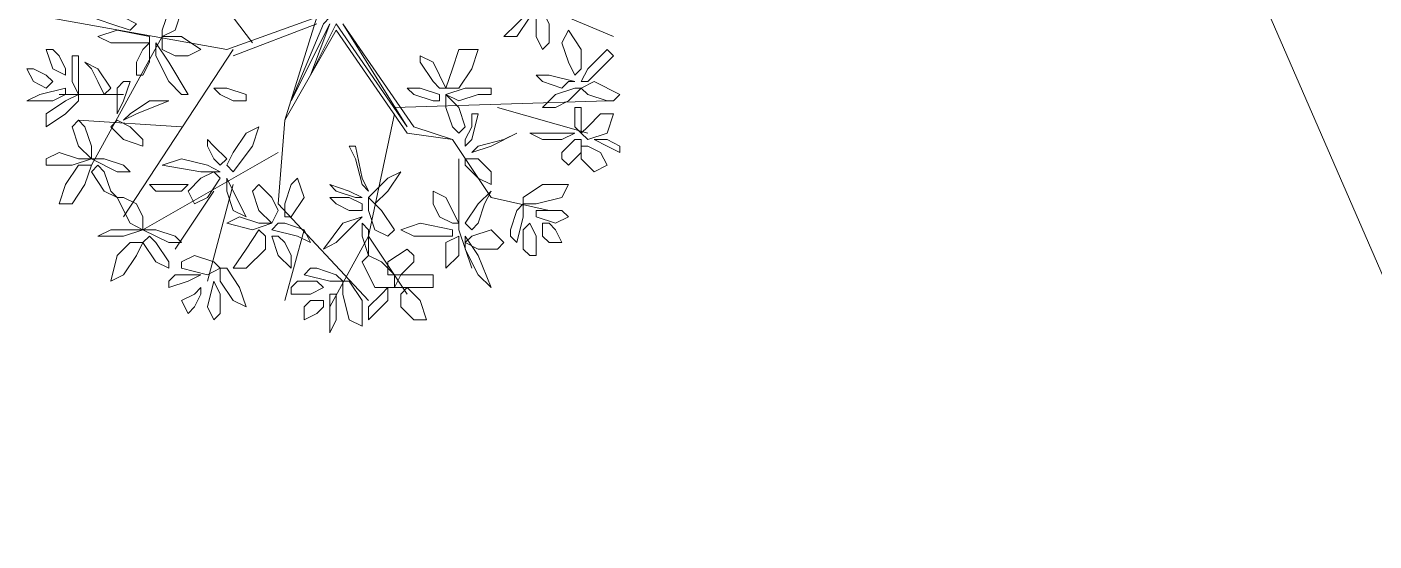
# Model space of a CAD drawing. Header units: millimetres. Extents: x 2529 to 2673, y 1639 to 1859.
# Drawn here: x 2577.88 to 2583.78, y 1705.9 to 1708.15 of the extents above; entities that cross this region are included whole.
import ezdxf

# ---------------------------------------------------------------- set-up
doc = ezdxf.new("R2010")
doc.units = ezdxf.units.MM
doc.layers.add('PDF_0', color=7, linetype='Continuous')
doc.layers.add('PDF_CVL_CUADCON_TIT', color=7, linetype='Continuous')

msp = doc.modelspace()

# ---------------------------------------------------------------- linework, layer by layer
at = {"layer": 'PDF_0', "lineweight": 9}
for points in [[(2578.8651, 1708.0829), (2578.2438, 1708.9018)], [(2579.091, 1708.7041), (2579.1757, 1708.1958), (2579.1475, 1708.4782), (2579.2322, 1708.2241), (2579.1757, 1708.2806), (2579.204, 1708.1958), (2579.1757, 1708.1676), (2579.0345, 1707.8287), (2579.204, 1708.1676), (2579.1193, 1707.9417), (2579.2322, 1708.1676), (2579.5428, 1707.7158), (2579.2605, 1708.1676), (2579.5711, 1707.7158), (2579.7405, 1707.6593)], [(2579.7123, 1708.4217), (2580.4465, 1708.1111)], [(2580.1641, 1707.3486), (2579.91, 1707.4051), (2579.7405, 1707.6593), (2579.5428, 1707.6875), (2579.2322, 1708.1394), (2579.0063, 1707.744), (2579.1475, 1708.1958), (2578.7521, 1708.0546), (2577.9614, 1708.1958)], [(2579.1475, 1708.1676), (2578.7804, 1708.0264)], [(2578.4697, 1708.1111), (2578.1591, 1707.5463)], [(2578.7804, 1708.0546), (2578.3003, 1707.3204)], [(2578.3003, 1707.857), (2578.0179, 1707.857)], [(2579.4864, 1707.8005), (2580.4183, 1707.8287)], [(2579.4864, 1707.7722), (2579.3734, 1707.2357)], [(2579.9382, 1707.8005), (2580.3336, 1707.6875)], [(2578.5545, 1707.7158), (2578.1026, 1707.744)], [(2579.0063, 1707.744), (2578.9781, 1707.3769), (2579.3734, 1706.9533)], [(2578.9781, 1707.6028), (2578.385, 1707.2639)], [(2579.7688, 1707.5746), (2579.7688, 1707.2639), (2579.8252, 1707.0945)], [(2578.6957, 1707.4334), (2578.5262, 1707.1792)], [(2578.7804, 1707.4616), (2578.6674, 1707.038)], [(2579.091, 1707.2639), (2579.0063, 1706.9533)], [(2579.5428, 1706.9815), (2579.3734, 1707.2357), (2579.204, 1706.925)]]:
    msp.add_lwpolyline(points, dxfattribs=at)
for points in [[(2578.5262, 1708.1394), (2578.5545, 1708.2241), (2578.5545, 1708.2806), (2578.498, 1708.2241), (2578.4697, 1708.1394), (2578.4697, 1708.1111)], [(2580.0794, 1708.1958), (2580.0229, 1708.1111), (2579.9664, 1708.1111), (2580.0229, 1708.1676), (2580.1076, 1708.2523), (2580.1076, 1708.2241)], [(2578.3568, 1708.1676), (2578.3285, 1708.1394), (2578.2438, 1708.1676), (2578.1591, 1708.1958), (2578.2156, 1708.2241), (2578.3003, 1708.1958)], [(2580.1641, 1708.1676), (2580.1641, 1708.0829), (2580.1359, 1708.0546), (2580.1076, 1708.1111), (2580.1076, 1708.2241), (2580.1359, 1708.2241)], [(2578.3568, 1708.0829), (2578.2438, 1708.0829), (2578.1873, 1708.1111), (2578.2721, 1708.1394), (2578.4133, 1708.1111), (2578.4133, 1708.0829)], [(2580.2771, 1707.9417), (2580.3053, 1707.9699), (2580.3053, 1708.0546), (2580.2488, 1708.1394), (2580.2206, 1708.0829), (2580.2488, 1707.9982)], [(2578.3568, 1707.9417), (2578.385, 1707.9417), (2578.4133, 1707.9982), (2578.4133, 1708.0829), (2578.385, 1708.0546), (2578.3568, 1707.9982)], [(2578.498, 1707.9134), (2578.4415, 1708.0264), (2578.4415, 1708.0829), (2578.498, 1707.9982), (2578.5827, 1707.857), (2578.5545, 1707.857)], [(2578.4697, 1708.0546), (2578.4697, 1708.1111), (2578.5545, 1708.1111), (2578.6392, 1708.0546), (2578.5827, 1708.0264), (2578.5262, 1708.0264)], [(2578.0179, 1708.0264), (2578.0461, 1707.9699), (2578.0461, 1707.9417), (2577.9897, 1707.9699), (2577.9614, 1708.0546), (2577.9897, 1708.0546)], [(2578.1026, 1707.9699), (2578.1026, 1707.9134), (2578.1026, 1707.857), (2578.0744, 1707.9134), (2578.0744, 1708.0264), (2578.1026, 1708.0264)], [(2579.6558, 1707.9134), (2579.5993, 1707.9982), (2579.5993, 1708.0264), (2579.6558, 1707.9982), (2579.7123, 1707.8852), (2579.684, 1707.8852)], [(2579.7123, 1707.8852), (2579.7688, 1707.8852), (2579.8252, 1707.9699), (2579.8535, 1708.0546), (2579.7688, 1708.0546), (2579.7405, 1707.9699)], [(2580.4183, 1707.9982), (2580.3336, 1707.9134), (2580.3053, 1707.9134), (2580.3336, 1707.9699), (2580.4183, 1708.0546), (2580.4465, 1708.0264)], [(2577.9897, 1707.9134), (2577.9614, 1707.8852), (2577.9049, 1707.9134), (2577.8767, 1707.9699), (2577.9049, 1707.9699), (2577.9614, 1707.9417)], [(2578.1873, 1707.9134), (2578.1591, 1707.9699), (2578.1309, 1707.9982), (2578.1873, 1707.9699), (2578.2438, 1707.8852), (2578.2156, 1707.857)], [(2578.2721, 1707.8852), (2578.2721, 1707.8005), (2578.2721, 1707.7722), (2578.3003, 1707.8287), (2578.3285, 1707.9134), (2578.3003, 1707.9134)], [(2580.2206, 1707.8852), (2580.1359, 1707.9134), (2580.1076, 1707.9417), (2580.1641, 1707.9417), (2580.2771, 1707.9134), (2580.2488, 1707.9134)], [(2580.4183, 1707.8287), (2580.3336, 1707.857), (2580.3053, 1707.8852), (2580.3618, 1707.9134), (2580.4748, 1707.857), (2580.4465, 1707.8287)], [(2577.9897, 1707.8287), (2577.9332, 1707.8287), (2577.8767, 1707.8287), (2577.9332, 1707.857), (2578.0461, 1707.8852), (2578.0461, 1707.857)], [(2578.1026, 1707.857), (2578.1026, 1707.8287), (2578.0461, 1707.7722), (2577.9614, 1707.7158), (2577.9614, 1707.7722), (2578.0461, 1707.8287)], [(2578.4133, 1707.8287), (2578.3285, 1707.7722), (2578.3003, 1707.744), (2578.3568, 1707.7722), (2578.498, 1707.8287), (2578.4697, 1707.8287)], [(2578.7804, 1707.8287), (2578.7239, 1707.857), (2578.6957, 1707.8852), (2578.7521, 1707.8852), (2578.8369, 1707.857), (2578.8369, 1707.8287)], [(2579.6558, 1707.8287), (2579.5711, 1707.857), (2579.5428, 1707.8852), (2579.5993, 1707.8852), (2579.684, 1707.857), (2579.684, 1707.8287)], [(2579.8535, 1707.857), (2579.7688, 1707.8287), (2579.7123, 1707.857), (2579.797, 1707.8852), (2579.91, 1707.8852), (2579.91, 1707.857)], [(2579.7405, 1707.7158), (2579.7123, 1707.8005), (2579.7123, 1707.857), (2579.7688, 1707.8005), (2579.797, 1707.7158), (2579.7688, 1707.6875)], [(2580.2488, 1707.8287), (2580.1924, 1707.8005), (2580.1359, 1707.8005), (2580.1924, 1707.857), (2580.2771, 1707.8852), (2580.3053, 1707.8852)], [(2579.8252, 1707.7158), (2579.797, 1707.6593), (2579.797, 1707.631), (2579.8252, 1707.6593), (2579.8535, 1707.7722), (2579.8252, 1707.7722)], [(2580.3053, 1707.7722), (2580.3053, 1707.7158), (2580.3053, 1707.6875), (2580.2771, 1707.7158), (2580.2771, 1707.8005), (2580.3053, 1707.8005)], [(2580.3336, 1707.7158), (2580.39, 1707.7722), (2580.4465, 1707.7722), (2580.4183, 1707.6875), (2580.3336, 1707.6593), (2580.3053, 1707.6875)], [(2578.1309, 1707.7158), (2578.1591, 1707.631), (2578.1591, 1707.5746), (2578.1026, 1707.631), (2578.0744, 1707.7158), (2578.1026, 1707.744)], [(2578.2721, 1707.744), (2578.2438, 1707.7158), (2578.3003, 1707.6593), (2578.385, 1707.631), (2578.385, 1707.6593), (2578.3285, 1707.7158)], [(2578.7804, 1707.6028), (2578.8369, 1707.6875), (2578.8933, 1707.7158), (2578.8651, 1707.631), (2578.7804, 1707.5181), (2578.7521, 1707.5463)], [(2578.6674, 1707.6593), (2578.6674, 1707.631), (2578.6957, 1707.5746), (2578.7239, 1707.5463), (2578.7521, 1707.5746), (2578.6957, 1707.631)], [(2579.9664, 1707.6593), (2580.0229, 1707.6875), (2579.91, 1707.631), (2579.8252, 1707.6028), (2579.8535, 1707.631)], [(2580.2206, 1707.6593), (2580.2771, 1707.6875), (2580.1641, 1707.6875), (2580.0794, 1707.6875), (2580.1359, 1707.6593)], [(2580.2206, 1707.6028), (2580.2771, 1707.6593), (2580.3053, 1707.6593), (2580.3053, 1707.6028), (2580.2488, 1707.5463), (2580.2206, 1707.5746)], [(2580.3618, 1707.6593), (2580.4183, 1707.631), (2580.4748, 1707.6028), (2580.4748, 1707.631), (2580.4183, 1707.6593)], [(2578.0179, 1707.6028), (2578.1026, 1707.5746), (2578.1591, 1707.5746), (2578.0744, 1707.5463), (2577.9614, 1707.5463), (2577.9614, 1707.5746)], [(2579.3169, 1707.5746), (2579.3452, 1707.4616), (2579.3734, 1707.4334), (2579.3452, 1707.4898), (2579.3169, 1707.631), (2579.2887, 1707.631)], [(2580.3053, 1707.631), (2580.3336, 1707.631), (2580.39, 1707.6028), (2580.4183, 1707.5463), (2580.3618, 1707.5181), (2580.3053, 1707.5746)], [(2578.1591, 1707.5463), (2578.1026, 1707.5463), (2578.0461, 1707.4616), (2578.0179, 1707.3769), (2578.0744, 1707.3769), (2578.1309, 1707.4616)], [(2578.2156, 1707.5746), (2578.3003, 1707.5463), (2578.3285, 1707.5181), (2578.2721, 1707.5181), (2578.1591, 1707.5746), (2578.1873, 1707.5746)], [(2578.2156, 1707.5181), (2578.2438, 1707.4334), (2578.2721, 1707.4051), (2578.2156, 1707.4334), (2578.1591, 1707.5181), (2578.1873, 1707.5463)], [(2578.5545, 1707.5746), (2578.4697, 1707.5463), (2578.6392, 1707.5181), (2578.7239, 1707.5181), (2578.6674, 1707.5463)], [(2579.797, 1707.5746), (2579.797, 1707.5463), (2579.8535, 1707.4898), (2579.91, 1707.4616), (2579.91, 1707.5181), (2579.8535, 1707.5746)], [(2578.6957, 1707.5181), (2578.7239, 1707.4898), (2578.6674, 1707.4051), (2578.6109, 1707.3769), (2578.5827, 1707.4334), (2578.6392, 1707.4898)], [(2578.7521, 1707.4334), (2578.7804, 1707.3486), (2578.8369, 1707.3204), (2578.8086, 1707.3769), (2578.7521, 1707.4898), (2578.7521, 1707.4616)], [(2579.0063, 1707.3769), (2579.0345, 1707.4616), (2579.0628, 1707.4898), (2579.091, 1707.4051), (2579.0345, 1707.3204), (2579.0063, 1707.3204)], [(2579.3734, 1707.4051), (2579.4016, 1707.3769), (2579.4581, 1707.4334), (2579.5146, 1707.5181), (2579.4581, 1707.4898), (2579.4016, 1707.4334)], [(2578.5545, 1707.4334), (2578.5827, 1707.4616), (2578.4697, 1707.4616), (2578.4133, 1707.4616), (2578.4415, 1707.4334)], [(2578.9498, 1707.4051), (2578.9781, 1707.3486), (2578.9498, 1707.2922), (2578.8933, 1707.3486), (2578.8651, 1707.4334), (2578.8933, 1707.4616)], [(2579.2322, 1707.4334), (2579.204, 1707.4616), (2579.2887, 1707.4334), (2579.3452, 1707.4051), (2579.3169, 1707.4051)], [(2579.684, 1707.3204), (2579.6558, 1707.3769), (2579.6558, 1707.4334), (2579.7123, 1707.4051), (2579.7688, 1707.2922), (2579.7405, 1707.2922)], [(2579.8535, 1707.2922), (2579.8817, 1707.3769), (2579.91, 1707.4334), (2579.8535, 1707.3769), (2579.797, 1707.2922), (2579.8252, 1707.2639)], [(2580.0512, 1707.3769), (2580.0512, 1707.4051), (2580.1359, 1707.4616), (2580.2488, 1707.4616), (2580.2206, 1707.4051), (2580.1076, 1707.3769)], [(2578.3568, 1707.3769), (2578.385, 1707.3204), (2578.385, 1707.2639), (2578.3285, 1707.2922), (2578.2721, 1707.4051), (2578.3003, 1707.4051)], [(2579.3452, 1707.3486), (2579.3452, 1707.3769), (2579.2887, 1707.4051), (2579.204, 1707.4051), (2579.2322, 1707.3769), (2579.2887, 1707.3486)], [(2579.4016, 1707.2639), (2579.3734, 1707.3486), (2579.3734, 1707.4051), (2579.4299, 1707.3486), (2579.4864, 1707.2639), (2579.4581, 1707.2357)], [(2579.9947, 1707.2639), (2580.0229, 1707.3486), (2580.0512, 1707.3769), (2580.0512, 1707.3204), (2580.0229, 1707.2074), (2579.9947, 1707.2357)], [(2578.8086, 1707.3204), (2578.7521, 1707.2922), (2578.8651, 1707.2639), (2578.9498, 1707.2922), (2578.8933, 1707.2922)], [(2579.2322, 1707.2074), (2579.1757, 1707.1792), (2579.2605, 1707.2922), (2579.3452, 1707.3204), (2579.3169, 1707.2922)], [(2580.1359, 1707.3486), (2580.2206, 1707.3486), (2580.2488, 1707.3204), (2580.1924, 1707.2922), (2580.1076, 1707.3204), (2580.1076, 1707.3486)], [(2578.2438, 1707.2639), (2578.1873, 1707.2357), (2578.3003, 1707.2357), (2578.385, 1707.2639), (2578.3285, 1707.2639)], [(2578.4415, 1707.2639), (2578.5262, 1707.2357), (2578.5545, 1707.2074), (2578.498, 1707.2074), (2578.385, 1707.2639), (2578.4133, 1707.2639)], [(2578.9216, 1707.2357), (2578.8933, 1707.2639), (2578.8369, 1707.1792), (2578.7804, 1707.0945), (2578.8369, 1707.0945), (2578.9216, 1707.1792)], [(2579.0063, 1707.2922), (2579.091, 1707.2639), (2579.1193, 1707.2074), (2579.0628, 1707.2357), (2578.9498, 1707.2639), (2578.9781, 1707.2922)], [(2579.3734, 1707.2074), (2579.3734, 1707.151), (2579.3452, 1707.2357), (2579.3452, 1707.2922), (2579.3734, 1707.2639)], [(2579.684, 1707.2357), (2579.5711, 1707.2357), (2579.5146, 1707.2639), (2579.5993, 1707.2922), (2579.7405, 1707.2639), (2579.7405, 1707.2357)], [(2579.797, 1707.2074), (2579.8252, 1707.2357), (2579.91, 1707.2639), (2579.9664, 1707.2074), (2579.9382, 1707.1792), (2579.8535, 1707.1792)], [(2580.0512, 1707.1792), (2580.0512, 1707.2639), (2580.0794, 1707.2922), (2580.1076, 1707.2357), (2580.1076, 1707.151), (2580.0794, 1707.151)], [(2580.1359, 1707.2922), (2580.1641, 1707.2922), (2580.1924, 1707.2639), (2580.2206, 1707.2074), (2580.1641, 1707.2074), (2580.1359, 1707.2357)], [(2578.385, 1707.2074), (2578.3285, 1707.2074), (2578.2721, 1707.151), (2578.2438, 1707.038), (2578.3003, 1707.0662), (2578.3568, 1707.151)], [(2578.4415, 1707.2074), (2578.498, 1707.1227), (2578.498, 1707.0945), (2578.4415, 1707.1227), (2578.385, 1707.2074), (2578.4133, 1707.2357)], [(2579.0063, 1707.2074), (2579.0345, 1707.151), (2579.0345, 1707.0945), (2578.9781, 1707.151), (2578.9498, 1707.2357), (2578.9781, 1707.2357)], [(2579.5711, 1707.1227), (2579.5146, 1707.0662), (2579.4581, 1707.0662), (2579.4581, 1707.1227), (2579.5428, 1707.1792), (2579.5711, 1707.151)], [(2579.7123, 1707.0945), (2579.7688, 1707.151), (2579.7688, 1707.2357), (2579.7123, 1707.2074), (2579.7123, 1707.151)], [(2579.8535, 1707.0662), (2579.91, 1707.0098), (2579.8535, 1707.151), (2579.797, 1707.2357), (2579.797, 1707.1792)], [(2578.6109, 1707.151), (2578.6957, 1707.1227), (2578.7239, 1707.0945), (2578.6674, 1707.0662), (2578.5545, 1707.0945), (2578.5545, 1707.1227)], [(2579.4299, 1707.1227), (2579.4864, 1707.0662), (2579.4864, 1707.0098), (2579.4016, 1707.0098), (2579.3452, 1707.1227), (2579.3734, 1707.151)], [(2578.5262, 1707.0662), (2578.6109, 1707.0662), (2578.6392, 1707.0662), (2578.5827, 1707.038), (2578.498, 1707.0098), (2578.498, 1707.038)], [(2578.7239, 1707.0945), (2578.7521, 1707.0945), (2578.8086, 1707.0098), (2578.8369, 1706.925), (2578.7804, 1706.9533), (2578.7239, 1707.038)], [(2579.1475, 1707.0945), (2579.2322, 1707.0662), (2579.2605, 1707.038), (2579.204, 1707.038), (2579.091, 1707.0662), (2579.1193, 1707.0945)], [(2579.6558, 1707.0662), (2579.6558, 1707.0098), (2579.5711, 1707.0098), (2579.4864, 1707.0098), (2579.5146, 1707.0662), (2579.5993, 1707.0662)], [(2578.6392, 1707.0098), (2578.6392, 1706.9815), (2578.6109, 1706.925), (2578.5827, 1706.8968), (2578.5545, 1706.9533), (2578.6109, 1706.9815)], [(2578.7239, 1706.9815), (2578.6957, 1707.038), (2578.6674, 1706.925), (2578.6957, 1706.8686), (2578.7239, 1706.8968)], [(2579.0628, 1707.038), (2579.1475, 1707.038), (2579.1757, 1707.0098), (2579.1193, 1706.9815), (2579.0345, 1706.9815), (2579.0345, 1707.0098)], [(2579.2605, 1707.038), (2579.2887, 1707.038), (2579.3452, 1706.9533), (2579.3452, 1706.8403), (2579.2887, 1706.8686), (2579.2605, 1706.9815)], [(2579.3734, 1706.925), (2579.3734, 1706.8686), (2579.4581, 1706.9533), (2579.4581, 1707.0098), (2579.4299, 1706.9815)], [(2579.5146, 1706.9815), (2579.5428, 1707.0098), (2579.5993, 1706.9533), (2579.6276, 1706.8686), (2579.5711, 1706.8686), (2579.5146, 1706.925)], [(2579.1757, 1706.9533), (2579.1757, 1706.925), (2579.1475, 1706.8968), (2579.091, 1706.8686), (2579.091, 1706.925), (2579.1193, 1706.9533)], [(2579.2322, 1706.925), (2579.2322, 1706.8686), (2579.204, 1706.8121), (2579.204, 1706.8968), (2579.204, 1706.9815), (2579.2322, 1706.9815)]]:
    msp.add_lwpolyline(points, close=True, dxfattribs=at)
at = {"layer": 'PDF_CVL_CUADCON_TIT', "lineweight": 9}
msp.add_lwpolyline([(2579.0628, 1718.4186), (2579.684, 1716.9501), (2581.9997, 1711.2457), (2584.3436, 1705.8519), (2586.3204, 1701.2206), (2586.8287, 1701.4466), (2586.038, 1703.028), (2585.5014, 1704.0728), (2585.1625, 1703.9316), (2584.6542, 1705.1177)], dxfattribs=at)

doc.saveas('drawing.dxf')
